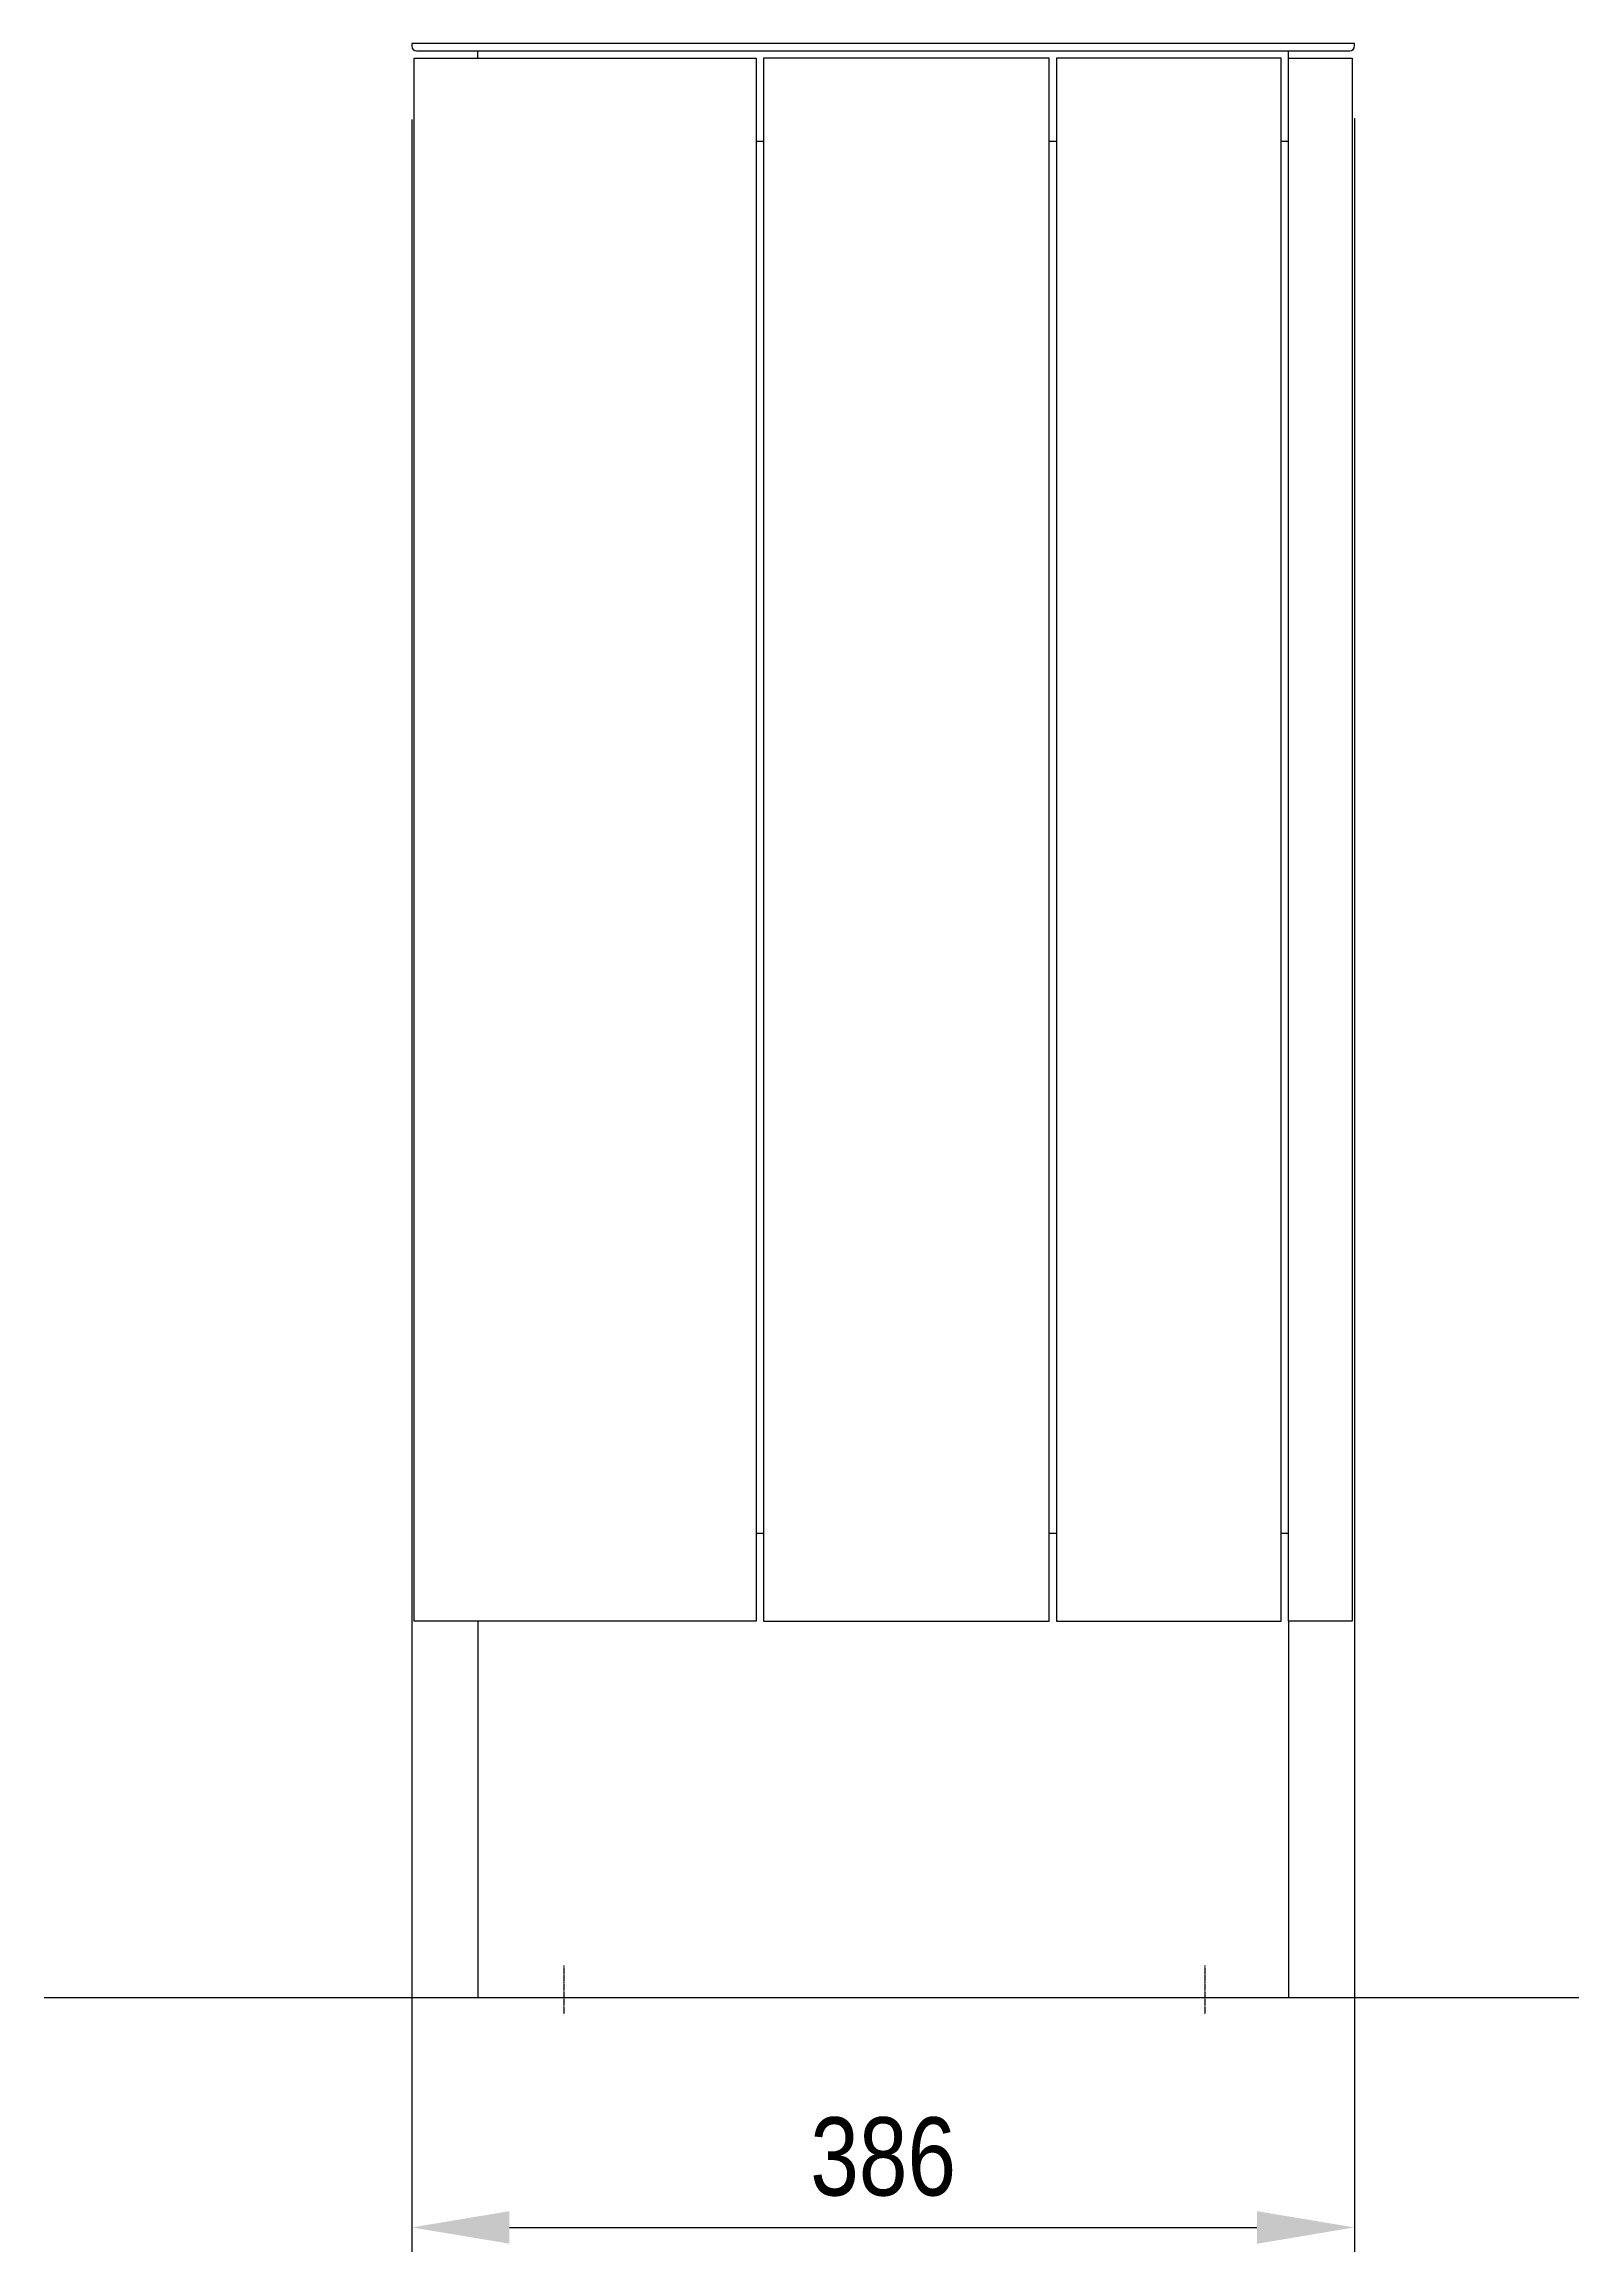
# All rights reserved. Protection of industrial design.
# Model space of a CAD drawing. Header units: millimetres. Extents: x 5064 to 11004, y 3085 to 7285.
# Drawn here: x 6706 to 7334, y 5446 to 6350 of the extents above; entities that cross this region are included whole.
import ezdxf

# ---------------------------------------------------------------- set-up
doc = ezdxf.new("R2010")
doc.units = ezdxf.units.MM
doc.header["$LTSCALE"] = 0.3
doc.linetypes.add('DashDot', pattern=[15, 9, -3, 0, -3])
doc.styles.add('SEACAD_Arial', font='arial.ttf', dxfattribs={"width": 0.8})
doc.dimstyles.new('ISO-25', dxfattribs={"dimtxt": 1.6, "dimasz": 2, "dimexe": 0.5, "dimexo": 1.5, "dimtad": 1, "dimdec": 0, "dimtxsty": 'SEACAD_Arial', "dimcen": 2, "dimadec": 0, "dimazin": 0, "dimtfac": 1, "dimtdec": 0, "dimtmove": 0, "dimatfit": 3, "dimfxl": 1, "dimarcsym": 0})

# ---------------------------------------------------------------- blocks, each defined once
blk = doc.blocks.new('*D173')
at = {"color": 0, "lineweight": -2, "transparency": 16777216}
for p, q in [((6856.33, 6319.07), (6856.33, 5446)), ((7242.33, 6319.66), (7242.33, 5446)), ((6896.33, 5456), (7202.33, 5456))]:
    blk.add_line(p, q, dxfattribs=at)
at = {"color": 0, "transparency": 16777216}
for points in [[(6896.33, 5462.67), (6896.33, 5449.33), (6856.33, 5456)], [(7202.33, 5462.67), (7202.33, 5449.33), (7242.33, 5456)]]:
    blk.add_solid(points, dxfattribs=at)
at = {"layer": 'Defpoints', "color": 0, "transparency": 16777216}
for p in [(6856.33, 6349.07), (7242.33, 6349.66), (7242.33, 5456)]:
    blk.add_point(p, dxfattribs=at)
at = {"color": 0, "transparency": 16777216, "insert": (7049.33, 5484.85), "char_height": 32, "attachment_point": 5, "style": 'SEACAD_Arial'}
blk.add_mtext('386', dxfattribs=at)

msp = doc.modelspace()

# ---------------------------------------------------------------- linework, layer by layer
for p, q in [((6883.33, 6344.18), (6883.33, 6347.18)), ((7215.33, 6344.16), (7215.33, 6347.16)), ((6997.33, 6310.16), (7000.33, 6310.16)), ((7117.33, 6310.16), (7120.33, 6310.16)), ((7212.33, 6310.16), (7215.33, 6310.16)), ((7000.33, 5740.16), (6997.33, 5740.16)), ((7120.33, 5740.16), (7117.33, 5740.16)), ((7215.33, 5740.16), (7212.33, 5740.16)), ((6883.33, 5704.16), (6883.33, 5550.16)), ((7215.33, 5704.16), (7215.33, 5550.16)), ((6883.33, 5550.16), (7215.33, 5550.16))]:
    msp.add_line(p, q)
at = {"color": 0, "linetype": 'DashDot', "ltscale": 0.1}
for p, q in [((6918.65, 5563.26), (6918.65, 5543.26)), ((7181.01, 5563.26), (7181.01, 5543.26))]:
    msp.add_line(p, q, dxfattribs=at)
at = {"color": 7, "linetype": 'Continuous'}
msp.add_line((6705.83, 5550.16), (7334.14, 5550.16), dxfattribs=at)
msp.add_lwpolyline([(6858.33, 6347.16), (7240.33, 6347.16, 0.413824), (7242.33, 6349.16), (7242.33, 6350.16), (6856.33, 6350.16), (6856.33, 6349.07, 0.400748)], format="xyb", close=True)
for points in [[(6997.33, 5704.16), (6857.33, 5704.16), (6857.33, 6344.16), (6997.33, 6344.16)], [(7000.33, 5704.16), (7117.33, 5704.16), (7117.33, 6344.16), (7000.33, 6344.16)], [(7120.33, 5704.16), (7212.33, 5704.16), (7212.33, 6344.16), (7120.33, 6344.16)], [(7241.33, 5704.16), (7215.33, 5704.16), (7215.33, 6344.16), (7241.33, 6344.16)]]:
    msp.add_lwpolyline(points, close=True)

# ---------------------------------------------------------------- dimensions: what is measured, and where the dimension line sits
dim = msp.add_linear_dim(base=(7242.33, 5456), p1=(6856.33, 6349.07), p2=(7242.33, 6349.66), dimstyle='ISO-25')
dim.commit()
dim.dimension.update_dxf_attribs({"geometry": '*D173', "text_midpoint": (7049.33, 5484.85)})

doc.saveas('drawing.dxf')
